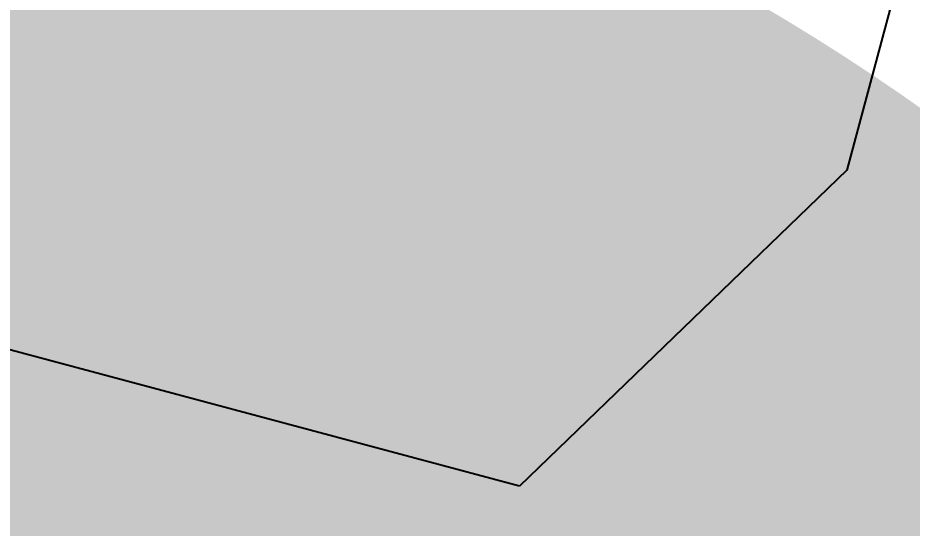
# Model space of a CAD drawing. Header units: inches. Extents: x -18 to 217, y -14 to 159.
# Drawn here: x 16.0789 to 16.4865, y 24.6798 to 24.9125 of the extents above; entities that cross this region are included whole.
import ezdxf

# ---------------------------------------------------------------- set-up
doc = ezdxf.new("R2010")
doc.units = ezdxf.units.IN
for name, color, linetype in [('Bottom Overlay', 54, 'Continuous'), ('Dimension', 6, 'Continuous'), ('Fabrication', 76, 'Continuous'), ('Top Layer', 1, 'Continuous'), ('Top Overlay', 2, 'Continuous'), ('Top Paste', 8, 'Continuous'), ('Top Solder', 216, 'Continuous')]:
    doc.layers.add(name, color=color, linetype=linetype)
doc.styles.add('Arial Black_Bold', font='', dxfattribs={"height": 0.2})
doc.styles.get('Arial Black_Bold').set_extended_font_data('Arial Black', bold=True)

# ---------------------------------------------------------------- blocks, each defined once
blk = doc.blocks.new('C___0402_20')
at = {"layer": 'Top Layer'}
blk.add_hatch(color=1, dxfattribs=at).paths.add_polyline_path([(-0.6985, -0.3175), (-0.6985, 0.3175), (-0.2413, 0.3175), (-0.2413, -0.3175)])
at = {"layer": 'Top Paste'}
blk.add_hatch(color=8, dxfattribs=at).paths.add_polyline_path([(-0.6985, -0.3175), (-0.6985, 0.3175), (-0.2413, 0.3175), (-0.2413, -0.3175)])
at = {"layer": 'Top Solder'}
blk.add_hatch(color=216, dxfattribs=at).paths.add_polyline_path([(-0.7585, -0.3775), (-0.7585, 0.3775), (-0.1813, 0.3775), (-0.1813, -0.3775)])
at = {"layer": 'Top Overlay', "const_width": 0.127}
blk.add_lwpolyline([(-0.2794, 0.4064), (-0.7874, 0.4064)], dxfattribs=at)
at = {"layer": 'Top Overlay', "const_width": 0.0635}
blk.add_lwpolyline([(-0.31115, 0.4064, 1), (-0.24765, 0.4064, 1)], format="xyb", close=True, dxfattribs=at)

msp = doc.modelspace()

# ---------------------------------------------------------------- linework, layer by layer
at = {"layer": 'Dimension', "const_width": 0.254}
msp.add_lwpolyline([(58.31, 19.467, 1), (13.31, 19.467, 1)], format="xyb", close=True, dxfattribs=at)
at = {"layer": 'Dimension', "const_width": 0.381}
msp.add_lwpolyline([(12.30262, 25.76202), (61.16772, 12.66867)], dxfattribs=at)
at = {"layer": 'Fabrication', "const_width": 0.0127}
for points in [[(53.19355, 31.33267, -1.1671), (15.67509, 13.58703)], [(53.19355, 31.33267, -1.1671), (15.67509, 13.58703)], [(53.19355, 31.33267, -1.1671), (15.67509, 13.58703)], [(53.19355, 31.33267, -1.1671), (15.67509, 13.58703)], [(54.51115, 31.13829, -1.205705), (14.17745, 15.54998)], [(54.51115, 31.13829, -1.205705), (14.17745, 15.54998)], [(14.17759, 23.54998, -0.093151), (17.10586, 31.1308)], [(14.17759, 23.54998, -0.093151), (17.10586, 31.1308)], [(16.39445, 24.54997, -0.501294), (15.67533, 25.51295)], [(16.39445, 24.54997, -0.501294), (15.67533, 25.51295)], [(16.39445, 24.54997, -0.501294), (15.67533, 25.51295)], [(16.39445, 24.54997, -0.501294), (15.67533, 25.51295)]]:
    msp.add_lwpolyline(points, format="xyb", dxfattribs=at)
at = {"layer": 'Top Layer'}
for p, q in [((16.48817, 24.9603), (16.45674, 24.84299)), ((16.45674, 24.84299), (16.30755, 24.6989)), ((16.30755, 24.6989), (15.9498, 24.79476))]:
    msp.add_line(p, q, dxfattribs=at)
at = {"layer": 'Top Layer', "const_width": 2.032}
msp.add_lwpolyline([(14.24462, 13.13485, -0.267603), (19.4524, 34.99795)], format="xyb", dxfattribs=at)

# ---------------------------------------------------------------- block references
at = {"rotation": 255}
msp.add_blockref('C___0402_20', (15.82495, 24.62528), dxfattribs=at)

# ---------------------------------------------------------------- texts
at = {"layer": 'Bottom Overlay', "style": 'Arial Black_Bold', "text_generation_flag": 2}
msp.add_text('BLDC', height=2.54, rotation=270, dxfattribs=at).set_placement((14.46862, 16.90197))

doc.saveas('drawing.dxf')
